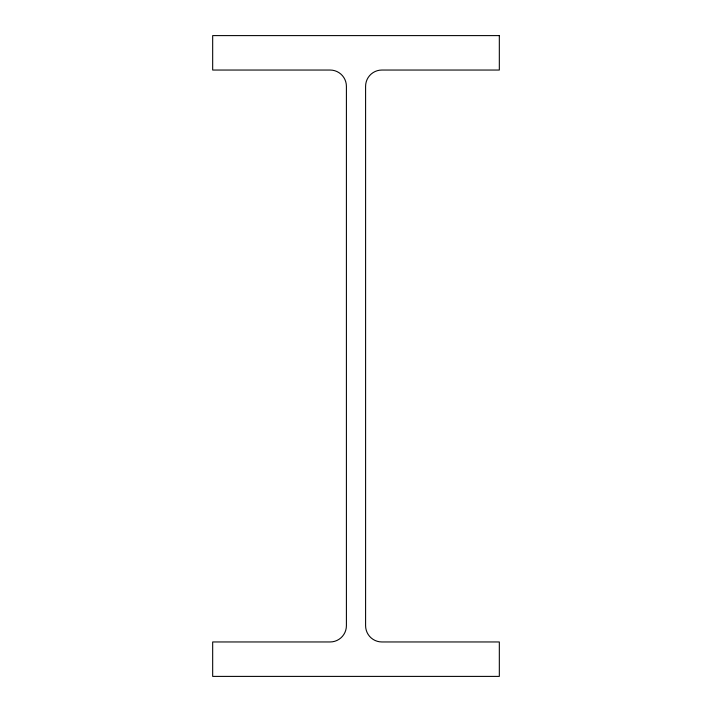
<?xml version="1.0" encoding="UTF-8"?>
<svg xmlns="http://www.w3.org/2000/svg" width="712" height="712" viewBox="0 0 712 712"><rect width="100%" height="100%" fill="white"/><g stroke="black" fill="none" stroke-linecap="round" stroke-linejoin="round"><path stroke-width="1.07" d="M499.326 35.6L212.674 35.6L212.674 70.043L330.128 70.043A16.278 16.278 0 0 1 346.406 86.312L346.406 625.688A16.278 16.278 0 0 1 330.128 641.957L212.674 641.957L212.674 676.4L499.326 676.4L499.326 641.957L381.872 641.957A16.278 16.278 0 0 1 365.594 625.688L365.594 86.312A16.278 16.278 0 0 1 381.872 70.043L499.326 70.043L499.326 35.6"/></g></svg>
